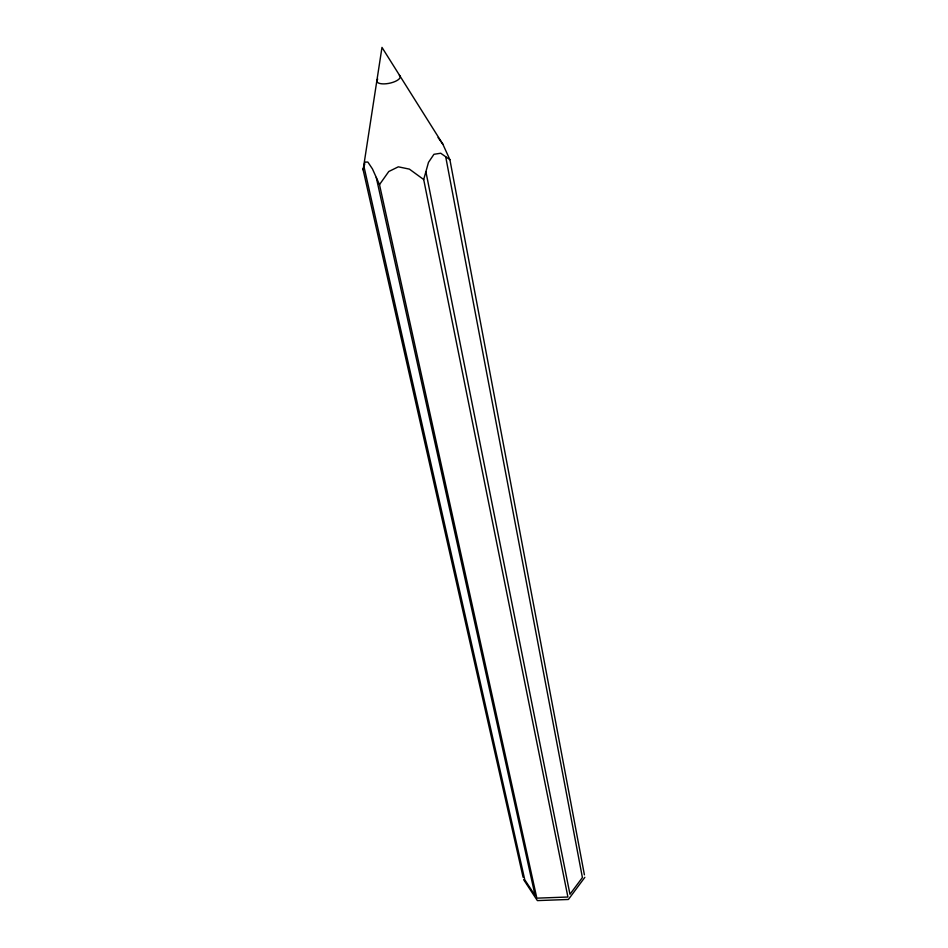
<?xml version="1.0" encoding="UTF-8"?>
<svg xmlns="http://www.w3.org/2000/svg" width="948" height="948" viewBox="0 0 948 948"><rect width="100%" height="100%" fill="white"/><g stroke="black" fill="none" stroke-linecap="round" stroke-linejoin="round"><path stroke-width="1.42" d="M364.672 164.253L363.131 169.822L523.095 877.232M449.897 159.702L442.87 144.226L381.985 47.4L363.131 169.822L364.838 162.132L367.86 162.049L372.446 168.922L379.496 184.611L536.841 898.159L567.911 897.021L423.697 179.539L428.484 162.381L433.947 154.299L440.713 153.232L449.897 159.702L584.406 874.838M379.496 184.611L388.775 171.517L398.326 166.824L409.382 169.123L423.697 179.539M584.869 877.291L568.397 899.474L537.374 900.6L523.64 879.661M438.083 137.531L442.87 144.226M363.914 166.315L524.765 879.768L535.122 895.552L376.261 177.406M425.901 171.671L569.961 894.272L582.404 877.54L445.702 156.752M399.333 75.259A11.933 4.432 -11.7 0 1 388.502 83.436A11.933 4.432 -11.7 0 1 377.719 79.087"/></g></svg>
